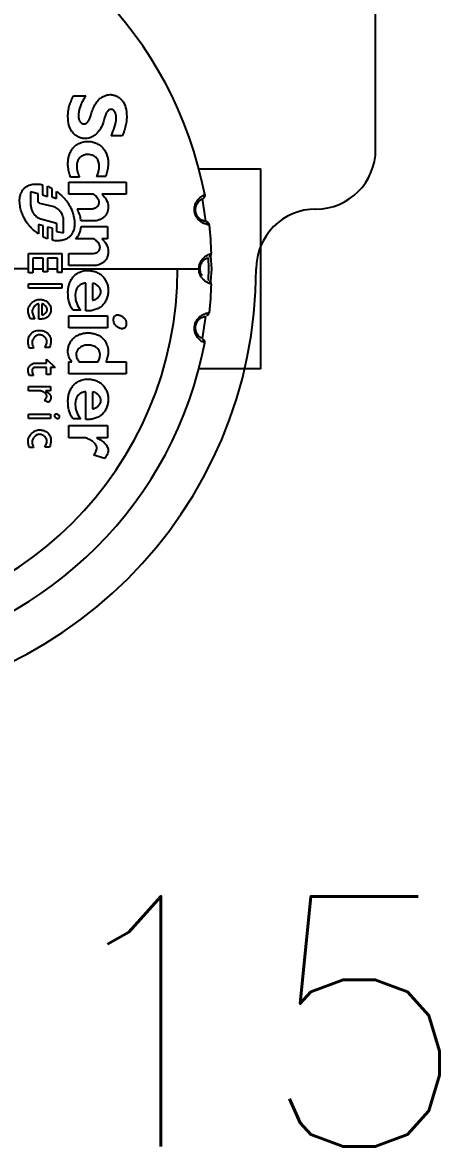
# Model space of a CAD drawing. Header units: inches. Extents: x 0 to 99.3, y 0 to 66.2.
# Drawn here: x 55.008 to 55.842, y 35.769 to 38.017 of the extents above; entities that cross this region are included whole.
import ezdxf
from ezdxf.enums import TextEntityAlignment as Align

# ---------------------------------------------------------------- set-up
doc = ezdxf.new("R2010")
doc.units = ezdxf.units.IN
doc.header["$LTSCALE"] = 0.5
doc.header["$MEASUREMENT"] = 0
for name, color, linetype in [('PNPG', 72, 'Continuous'), ('PSYMS', 7, 'Continuous'), ('PTAG', 150, 'Continuous')]:
    doc.layers.add(name, color=color, linetype=linetype)
doc.styles.add('WD', font='romans.shx')

# ---------------------------------------------------------------- blocks, each defined once
blk = doc.blocks.new('_NPXXD3_RING_NAMETAG')
at = {"layer": 'PNPG'}
blk.add_line((1.1051, -0.6349), (1.1051, 0.8896), dxfattribs=at)
for centre, radius, start, end in [((0.9857, -0.6349), 0.1195, 270, 0), ((0.9857, -0.8739), 0.1195, 90, 180), ((-0.0099, -0.8739), 0.8761, 180, 0)]:
    blk.add_arc(centre, radius, start, end, dxfattribs=at)
blk = doc.blocks.new('9001KR16H13')
at = {"color": 7, "linetype": 'Continuous', "lineweight": 25}
for p, q in [((0.5108, 0.346), (0.5356, 0.346)), ((0.6084, 0.2656), (0.5861, 0.2656)), ((0.5226, 0.1836), (0.505, 0.1836)), ((0.5753, 0.1848), (0.5571, 0.1848)), ((0.7616, 0.2), (0.8858, 0.2)), ((0.8858, -0.2), (0.8858, 0.2)), ((0.449, 0.1682), (0.449, 0.1481)), ((0.4586, 0.1448), (0.4586, 0.1653)), ((0.4676, 0.1609), (0.4676, 0.1437)), ((0.5014, 0.1735), (0.6159, 0.1735)), ((0.5014, 0.1491), (0.5014, 0.1735)), ((0.6159, 0.1735), (0.6159, 0.1491)), ((0.425, 0.1541), (0.425, 0.1311)), ((0.4401, 0.1501), (0.425, 0.1541)), ((0.4401, 0.1354), (0.4401, 0.1501)), ((0.449, 0.1481), (0.4586, 0.1448)), ((0.4676, 0.1437), (0.4772, 0.1403)), ((0.4772, 0.1403), (0.4772, 0.1547)), ((0.5506, 0.1491), (0.5014, 0.1491)), ((0.6159, 0.1491), (0.5673, 0.1491)), ((0.7704, 0.1468), (0.7733, 0.1483)), ((0.4694, 0.1246), (0.4436, 0.1308)), ((0.5181, 0.1202), (0.5454, 0.1202)), ((0.4457, 0.1), (0.4752, 0.0922)), ((0.4912, 0.0717), (0.4912, 0.0953)), ((0.5506, 0.0958), (0.5259, 0.0958)), ((0.7799, 0.0901), (0.7781, 0.0939)), ((0.4406, 0.0886), (0.4406, 0.0701)), ((0.4502, 0.0858), (0.4406, 0.0886)), ((0.4502, 0.0641), (0.4502, 0.0858)), ((0.4592, 0.0836), (0.4592, 0.0599)), ((0.4688, 0.081), (0.4592, 0.0836)), ((0.4688, 0.057), (0.4688, 0.081)), ((0.4772, 0.089), (0.4772, 0.0747)), ((0.4772, 0.0747), (0.4912, 0.0717)), ((0.5261, 0.0843), (0.5789, 0.0843)), ((0.5789, 0.0843), (0.5789, 0.0599)), ((0.781, 0.088), (0.7799, 0.0882)), ((0.5512, 0.0599), (0.515, 0.0599)), ((0.5789, 0.0599), (0.5677, 0.0599)), ((0.4209, -0.008), (0.4209, 0.0307)), ((0.4209, 0.0307), (0.4877, 0.0307)), ((0.4877, 0.0307), (0.4877, -0.0071)), ((0.5014, 0.0307), (0.5486, 0.0307)), ((0.5014, 0.0064), (0.5014, 0.0307)), ((0.7835, 0.0239), (0.7844, 0.0279)), ((0.7853, 0.0301), (0.7868, 0.0306)), ((0.4209, 0), (-0.3855, 0)), ((0.4296, 0.0212), (0.4296, -0.008)), ((0.4503, 0.0212), (0.4296, 0.0212)), ((0.4296, 0), (0.4503, 0)), ((0.4503, -0.0061), (0.4503, 0.0212)), ((0.459, 0.0212), (0.459, -0.0061)), ((0.4791, 0.0212), (0.459, 0.0212)), ((0.459, 0), (0.4791, 0)), ((0.4791, -0.0071), (0.4791, 0.0212)), ((0.4877, 0), (0.7617, 0)), ((0.5506, 0.0064), (0.5014, 0.0064)), ((0.7812, 0), (0.7809, 0.0224)), ((0.7809, -0.0225), (0.7812, 0)), ((0.4296, -0.008), (0.4209, -0.008)), ((0.459, -0.0061), (0.4503, -0.0061)), ((0.4877, -0.0071), (0.4791, -0.0071)), ((0.7811, -0.0228), (0.7799, -0.0224)), ((0.4209, -0.0303), (0.4877, -0.0303)), ((0.4209, -0.039), (0.4209, -0.0303)), ((0.4877, -0.039), (0.4209, -0.039)), ((0.4877, -0.0303), (0.4877, -0.039)), ((0.5358, -0.0843), (0.5358, -0.0286)), ((0.5487, -0.0291), (0.5487, -0.0628)), ((0.7844, -0.0279), (0.7835, -0.0239)), ((0.7853, -0.0301), (0.7842, -0.0298)), ((0.4416, -0.1008), (0.4416, -0.0699)), ((0.4474, -0.0701), (0.4474, -0.0922)), ((0.5252, -0.0829), (0.5101, -0.0829)), ((0.781, -0.088), (0.7825, -0.0877)), ((0.4337, -0.1001), (0.4252, -0.1001)), ((0.5012, -0.0937), (0.5789, -0.0937)), ((0.5012, -0.1181), (0.5012, -0.0937)), ((0.5789, -0.0937), (0.5789, -0.1181)), ((0.7781, -0.0939), (0.7798, -0.0901)), ((0.5789, -0.1181), (0.5012, -0.1181)), ((0.7719, -0.1476), (0.7709, -0.1471)), ((0.7715, -0.1452), (0.771, -0.1411)), ((0.4312, -0.1585), (0.4226, -0.1585)), ((0.4627, -0.1575), (0.4534, -0.1575)), ((0.4339, -0.1884), (0.4571, -0.1884)), ((0.4571, -0.1971), (0.4345, -0.1971)), ((0.4571, -0.1808), (0.474, -0.1971)), ((0.4571, -0.1884), (0.4571, -0.1808)), ((0.4571, -0.211), (0.4571, -0.1971)), ((0.4649, -0.1971), (0.4649, -0.211)), ((0.474, -0.1971), (0.4649, -0.1971)), ((0.5012, -0.1859), (0.5075, -0.1859)), ((0.5012, -0.2103), (0.5012, -0.1859)), ((0.5224, -0.1859), (0.5595, -0.1859)), ((0.5754, -0.1859), (0.6159, -0.1859)), ((0.6159, -0.1859), (0.6159, -0.2103)), ((0.8858, -0.2), (0.7616, -0.2)), ((0.4311, -0.2132), (0.423, -0.2132)), ((0.4649, -0.211), (0.4571, -0.211)), ((0.6159, -0.2103), (0.5012, -0.2103)), ((0.4209, -0.2355), (0.4649, -0.2355)), ((0.4209, -0.2442), (0.4209, -0.2355)), ((0.4439, -0.2442), (0.4209, -0.2442)), ((0.4649, -0.2442), (0.4547, -0.2442)), ((0.4649, -0.2355), (0.4649, -0.2442)), ((0.5358, -0.3016), (0.5358, -0.2458)), ((0.5487, -0.2463), (0.5487, -0.2801)), ((0.4607, -0.2676), (0.453, -0.263)), ((0.4209, -0.2906), (0.4649, -0.2906)), ((0.4209, -0.2993), (0.4209, -0.2906)), ((0.4649, -0.2906), (0.4649, -0.2993)), ((0.4649, -0.2993), (0.4209, -0.2993)), ((0.5013, -0.3136), (0.5789, -0.3136)), ((0.5013, -0.338), (0.5013, -0.3136)), ((0.5252, -0.3002), (0.5101, -0.3002)), ((0.5789, -0.3136), (0.5789, -0.338)), ((0.4312, -0.3575), (0.4226, -0.3575)), ((0.4627, -0.3565), (0.4534, -0.3565)), ((0.5348, -0.338), (0.5013, -0.338)), ((0.5789, -0.338), (0.5566, -0.338)), ((0.5733, -0.3793), (0.5517, -0.3726))]:
    blk.add_line(p, q, dxfattribs=at)
at = {"color": 7, "linetype": 'Continuous', "lineweight": 25, "flags": 128}
for points in [[(0.7754, 0.0958), (0.7743, 0.1041), (0.7686, 0.1403)], [(0.7875, 0), (0.7857, 0.0256), (0.7856, 0.026)], [(0.7854, -0.0271), (0.7857, -0.0256), (0.7875, 0)], [(0.7688, -0.1391), (0.7743, -0.1041), (0.7755, -0.095)]]:
    blk.add_lwpolyline(points, dxfattribs=at)
at = {"color": 7, "linetype": 'Continuous', "lineweight": 25}
for radius, start, end in [(0.7874, 10.8573, 79.1427), (0.7874, 2.2304, 6.3966), (0.7189, 180, 0), (0.7874, 353.6034, 357.7696), (0.7874, 280.8573, 349.1427)]:
    blk.add_arc((0, 0), radius, start, end, dxfattribs=at)
for points, knots in [([(0.4997, 0.3045), (0.4998, 0.3065), (0.4998, 0.3101), (0.5004, 0.3174), (0.5022, 0.3259), (0.506, 0.3361), (0.5091, 0.3425), (0.5108, 0.346)], [0, 0, 0, 0, 0.13313, 0.250552, 0.500481, 0.729801, 1, 1, 1, 1]), ([(0.5356, 0.346), (0.5336, 0.3431), (0.5307, 0.3386), (0.5274, 0.3324), (0.5249, 0.3269), (0.5227, 0.3206), (0.5211, 0.3136), (0.5209, 0.309), (0.5208, 0.3067)], [0, 0, 0, 0, 0.24995, 0.377446, 0.49907, 0.677027, 0.843047, 1, 1, 1, 1]), ([(0.5314, 0.2898), (0.5321, 0.2898), (0.5335, 0.2899), (0.5355, 0.2905), (0.5373, 0.2916), (0.539, 0.2931), (0.5406, 0.2951), (0.5421, 0.2978), (0.5435, 0.301), (0.5449, 0.3049), (0.5468, 0.3109), (0.5495, 0.3199), (0.5542, 0.3293), (0.5601, 0.337), (0.5658, 0.3421), (0.5718, 0.3457), (0.578, 0.348), (0.5823, 0.3482), (0.5844, 0.3484)], [0, 0, 0, 0, 0.02495, 0.049189, 0.07375, 0.099633, 0.127691, 0.1645, 0.208442, 0.249616, 0.307863, 0.427876, 0.577194, 0.676084, 0.768924, 0.849074, 0.925004, 1, 1, 1, 1]), ([(0.5844, 0.3484), (0.5855, 0.3483), (0.5876, 0.3482), (0.5908, 0.3476), (0.594, 0.3466), (0.5984, 0.3448), (0.6035, 0.3415), (0.6106, 0.3345), (0.6165, 0.3218), (0.6171, 0.3107), (0.6174, 0.3045)], [0, 0, 0, 0, 0.0533534, 0.1073695, 0.1627979, 0.2203331, 0.3404237, 0.4586127, 0.7007536, 1, 1, 1, 1]), ([(0.5869, 0.319), (0.5862, 0.3189), (0.5848, 0.3189), (0.5828, 0.3182), (0.581, 0.3171), (0.5794, 0.3156), (0.5778, 0.3136), (0.5763, 0.3109), (0.575, 0.3076), (0.5737, 0.3037), (0.5719, 0.2977), (0.5692, 0.2887), (0.5645, 0.2792), (0.5586, 0.2715), (0.5528, 0.2664), (0.5469, 0.2629), (0.5408, 0.2608), (0.5366, 0.2605), (0.5346, 0.2604)], [0, 0, 0, 0, 0.025144, 0.049533, 0.074236, 0.100282, 0.128556, 0.165634, 0.209947, 0.251334, 0.310219, 0.430703, 0.580589, 0.680375, 0.774044, 0.852243, 0.926522, 1, 1, 1, 1]), ([(0.5963, 0.302), (0.5963, 0.3042), (0.5962, 0.3083), (0.5944, 0.313), (0.5924, 0.3159), (0.5908, 0.3176), (0.5889, 0.3188), (0.5876, 0.3189), (0.5869, 0.319)], [0, 0, 0, 0, 0.307841, 0.57519, 0.696584, 0.80412, 0.905279, 1, 1, 1, 1]), ([(0.5346, 0.2604), (0.5337, 0.2604), (0.532, 0.2605), (0.5294, 0.2608), (0.5264, 0.2615), (0.523, 0.2626), (0.5182, 0.2648), (0.5127, 0.2685), (0.5058, 0.276), (0.5005, 0.2884), (0.5, 0.2988), (0.4997, 0.3045)], [0, 0, 0, 0, 0.0415734, 0.083813, 0.1270312, 0.1898333, 0.25327, 0.3811222, 0.5044969, 0.7291275, 1, 1, 1, 1]), ([(0.5208, 0.3067), (0.5208, 0.3056), (0.5208, 0.3034), (0.5213, 0.2993), (0.5229, 0.2957), (0.5252, 0.2928), (0.527, 0.2912), (0.5291, 0.29), (0.5306, 0.2898), (0.5314, 0.2898)], [0, 0, 0, 0, 0.1567975, 0.3006504, 0.5612179, 0.6806016, 0.7918776, 0.8996023, 1, 1, 1, 1]), ([(0.5861, 0.2656), (0.5886, 0.2714), (0.5911, 0.2771), (0.5949, 0.2892), (0.5963, 0.2955), (0.5963, 0.302)], [0, 0, 0, 0, 0.5, 0.5, 1, 1, 1, 1]), ([(0.6174, 0.3045), (0.6173, 0.3028), (0.6172, 0.2992), (0.6167, 0.2939), (0.6158, 0.2884), (0.6145, 0.2828), (0.6128, 0.2772), (0.6108, 0.2714), (0.6092, 0.2676), (0.6084, 0.2656)], [0, 0, 0, 0, 0.129724, 0.262938, 0.400224, 0.542114, 0.68909, 0.841588, 1, 1, 1, 1]), ([(0.4998, 0.2098), (0.4998, 0.2113), (0.4999, 0.2142), (0.5003, 0.2184), (0.501, 0.2226), (0.5024, 0.2281), (0.505, 0.2347), (0.5096, 0.2418), (0.5158, 0.2475), (0.5225, 0.2511), (0.5287, 0.2533), (0.5342, 0.2545), (0.538, 0.2547), (0.5398, 0.2548)], [0, 0, 0, 0, 0.063727, 0.125931, 0.186927, 0.247049, 0.376501, 0.497241, 0.619545, 0.748498, 0.833691, 0.917028, 1, 1, 1, 1]), ([(0.5398, 0.2548), (0.5412, 0.2547), (0.5439, 0.2546), (0.548, 0.254), (0.552, 0.2529), (0.5573, 0.2509), (0.5635, 0.2476), (0.5697, 0.242), (0.5746, 0.2352), (0.5779, 0.2274), (0.5799, 0.2192), (0.5802, 0.2137), (0.5803, 0.2108)], [0, 0, 0, 0, 0.06245, 0.12485, 0.187855, 0.252096, 0.380088, 0.502885, 0.623835, 0.752082, 0.874742, 1, 1, 1, 1]), ([(0.54, 0.2287), (0.539, 0.2287), (0.537, 0.2286), (0.534, 0.228), (0.5305, 0.227), (0.5268, 0.2253), (0.5233, 0.2224), (0.5205, 0.2188), (0.5186, 0.2146), (0.5174, 0.2101), (0.5172, 0.207), (0.5172, 0.2055)], [0, 0, 0, 0, 0.084085, 0.167649, 0.251814, 0.38043, 0.501868, 0.623207, 0.751332, 0.875226, 1, 1, 1, 1]), ([(0.5624, 0.2046), (0.5624, 0.2057), (0.5623, 0.2077), (0.5618, 0.2107), (0.5606, 0.2156), (0.5581, 0.2207), (0.5536, 0.2247), (0.5495, 0.2269), (0.5449, 0.2284), (0.5416, 0.2286), (0.54, 0.2287)], [0, 0, 0, 0, 0.083622, 0.165104, 0.245305, 0.487648, 0.606574, 0.732811, 0.866337, 1, 1, 1, 1]), ([(0.505, 0.1836), (0.5043, 0.1855), (0.5031, 0.1891), (0.5016, 0.1946), (0.5006, 0.1998), (0.4999, 0.2049), (0.4998, 0.2082), (0.4998, 0.2098)], [0, 0, 0, 0, 0.221352, 0.431086, 0.630071, 0.819317, 1, 1, 1, 1]), ([(0.5172, 0.2055), (0.5172, 0.2016), (0.5179, 0.1979), (0.52, 0.1906), (0.5212, 0.1871), (0.5226, 0.1836)], [0, 0, 0, 0, 0.5, 0.5, 1, 1, 1, 1]), ([(0.5571, 0.1848), (0.5577, 0.1859), (0.5588, 0.188), (0.5601, 0.1914), (0.5613, 0.1954), (0.5622, 0.1998), (0.5623, 0.203), (0.5624, 0.2046)], [0, 0, 0, 0, 0.178656, 0.354516, 0.528672, 0.769456, 1, 1, 1, 1]), ([(0.5803, 0.2108), (0.5803, 0.2092), (0.5802, 0.2057), (0.5795, 0.2006), (0.5785, 0.1953), (0.5771, 0.19), (0.5759, 0.1865), (0.5753, 0.1848)], [0, 0, 0, 0, 0.189396, 0.3830043, 0.5819589, 0.7873063, 1, 1, 1, 1]), ([(0.4265, 0.082), (0.4252, 0.0835), (0.4225, 0.0864), (0.4189, 0.0909), (0.415, 0.0962), (0.4111, 0.1029), (0.4072, 0.1121), (0.4041, 0.1228), (0.4029, 0.1332), (0.4033, 0.1419), (0.4047, 0.1482), (0.4067, 0.1533), (0.409, 0.1574), (0.4111, 0.1597), (0.4121, 0.1608)], [0, 0, 0, 0, 0.069859, 0.135518, 0.19722, 0.297395, 0.399169, 0.540617, 0.674368, 0.758504, 0.83746, 0.893694, 0.947402, 1, 1, 1, 1]), ([(0.4121, 0.1608), (0.4127, 0.1613), (0.4138, 0.1624), (0.4158, 0.1639), (0.4179, 0.1652), (0.4209, 0.1666), (0.4248, 0.168), (0.4311, 0.1694), (0.4377, 0.1697), (0.4442, 0.1692), (0.4474, 0.1685), (0.449, 0.1682)], [0, 0, 0, 0, 0.060579, 0.122454, 0.186172, 0.252233, 0.373668, 0.502242, 0.748547, 0.875517, 1, 1, 1, 1]), ([(0.4436, 0.1308), (0.4429, 0.1312), (0.4418, 0.1321), (0.4404, 0.1336), (0.4402, 0.1348), (0.4401, 0.1354)], [0, 0, 0, 0, 0.411765, 0.733149, 1, 1, 1, 1]), ([(0.4897, 0.1439), (0.4911, 0.1424), (0.4938, 0.1395), (0.4974, 0.135), (0.5013, 0.1296), (0.5052, 0.1228), (0.5091, 0.1136), (0.5121, 0.1029), (0.5132, 0.0924), (0.5127, 0.0837), (0.5114, 0.0775), (0.5093, 0.0724), (0.507, 0.0682), (0.5049, 0.0659), (0.5039, 0.0648)], [0, 0, 0, 0, 0.070132, 0.135998, 0.197842, 0.298493, 0.400782, 0.541665, 0.675, 0.75871, 0.8373, 0.893551, 0.947317, 1, 1, 1, 1]), ([(0.5624, 0.1328), (0.5624, 0.1335), (0.5623, 0.1348), (0.5618, 0.1367), (0.561, 0.1386), (0.5598, 0.1406), (0.5583, 0.1425), (0.5566, 0.1444), (0.5541, 0.1467), (0.552, 0.1482), (0.5506, 0.1491)], [0, 0, 0, 0, 0.090791, 0.184771, 0.284432, 0.391877, 0.508783, 0.628496, 0.754534, 1, 1, 1, 1]), ([(0.5673, 0.1491), (0.571, 0.1461), (0.5741, 0.1423), (0.5788, 0.1339), (0.5803, 0.1291), (0.5803, 0.1242)], [0, 0, 0, 0, 0.5, 0.5, 1, 1, 1, 1]), ([(0.7741, 0.0949), (0.774, 0.0949), (0.7735, 0.095), (0.7704, 0.0957), (0.7657, 0.0981), (0.7622, 0.1008), (0.7595, 0.104), (0.7575, 0.107), (0.756, 0.1106), (0.755, 0.1146), (0.7548, 0.1187), (0.7552, 0.1225), (0.7561, 0.126), (0.7578, 0.1298), (0.7604, 0.1335), (0.7641, 0.1372), (0.7671, 0.1388), (0.7676, 0.1391), (0.7677, 0.1391)], [0, 0, 0, 0, 0.004189, 0.172613, 0.259019, 0.334213, 0.373847, 0.410231, 0.447258, 0.482685, 0.518127, 0.555141, 0.591525, 0.631155, 0.70636, 0.792747, 0.961167, 1, 1, 1, 1]), ([(0.7733, 0.1483), (0.7736, 0.1466), (0.7734, 0.1448), (0.7718, 0.1416), (0.7704, 0.1404), (0.7688, 0.1397)], [0, 0, 0, 0, 0.5, 0.5, 1, 1, 1, 1]), ([(0.7721, 0.1431), (0.7724, 0.1439), (0.7731, 0.1456), (0.7728, 0.1474), (0.7727, 0.1483)], [0, 0, 0, 0, 0.514567, 1, 1, 1, 1]), ([(0.425, 0.1311), (0.425, 0.1299), (0.4251, 0.1274), (0.4256, 0.1238), (0.4264, 0.1204), (0.4276, 0.117), (0.4294, 0.1133), (0.4318, 0.1094), (0.435, 0.1058), (0.4384, 0.1029), (0.4419, 0.1009), (0.4444, 0.1003), (0.4457, 0.1)], [0, 0, 0, 0, 0.091765, 0.181302, 0.269491, 0.35725, 0.44551, 0.574444, 0.696933, 0.804865, 0.904539, 1, 1, 1, 1]), ([(0.4912, 0.0953), (0.4911, 0.0964), (0.4911, 0.0986), (0.4906, 0.1018), (0.4893, 0.1071), (0.4865, 0.1125), (0.4823, 0.1175), (0.4785, 0.1208), (0.4742, 0.1234), (0.471, 0.1242), (0.4694, 0.1246)], [0, 0, 0, 0, 0.085119, 0.166994, 0.246474, 0.492643, 0.618636, 0.74136, 0.874767, 1, 1, 1, 1]), ([(0.5259, 0.0958), (0.5256, 0.0974), (0.5252, 0.1007), (0.524, 0.1056), (0.5224, 0.1105), (0.5205, 0.1154), (0.5189, 0.1186), (0.5181, 0.1202)], [0, 0, 0, 0, 0.190851, 0.385211, 0.584183, 0.788798, 1, 1, 1, 1]), ([(0.5454, 0.1202), (0.5471, 0.1202), (0.5497, 0.1202), (0.553, 0.1211), (0.5555, 0.1222), (0.5579, 0.1239), (0.5599, 0.1261), (0.5613, 0.1283), (0.5623, 0.1306), (0.5624, 0.1321), (0.5624, 0.1328)], [0, 0, 0, 0, 0.21555, 0.328564, 0.440231, 0.571924, 0.700626, 0.80927, 0.907423, 1, 1, 1, 1]), ([(0.5803, 0.1242), (0.5803, 0.1233), (0.5802, 0.1213), (0.5798, 0.1184), (0.5792, 0.1155), (0.5779, 0.1118), (0.5758, 0.1074), (0.572, 0.1031), (0.5673, 0.0998), (0.562, 0.0975), (0.5564, 0.0961), (0.5525, 0.0959), (0.5506, 0.0958)], [0, 0, 0, 0, 0.063319, 0.125771, 0.187898, 0.250255, 0.377624, 0.499558, 0.619594, 0.748283, 0.8737, 1, 1, 1, 1]), ([(0.4752, 0.0922), (0.4754, 0.092), (0.476, 0.0917), (0.4766, 0.0909), (0.4771, 0.09), (0.4772, 0.0893), (0.4772, 0.089)], [0, 0, 0, 0, 0.238316, 0.482071, 0.754403, 1, 1, 1, 1]), ([(0.7825, 0.0877), (0.7823, 0.0893), (0.7816, 0.0911), (0.779, 0.0937), (0.7772, 0.0945), (0.7756, 0.0947)], [0, 0, 0, 0, 0.5, 0.5, 1, 1, 1, 1]), ([(0.782, 0.0876), (0.7818, 0.0885), (0.7815, 0.0902), (0.7804, 0.0916), (0.7798, 0.0924)], [0, 0, 0, 0, 0.485592, 1, 1, 1, 1]), ([(0.515, 0.0599), (0.5186, 0.0628), (0.5211, 0.0668), (0.5246, 0.0753), (0.5256, 0.0797), (0.5261, 0.0843)], [0, 0, 0, 0, 0.5, 0.5, 1, 1, 1, 1]), ([(0.5039, 0.0648), (0.5031, 0.0641), (0.5016, 0.0627), (0.499, 0.061), (0.4958, 0.0593), (0.4919, 0.0578), (0.4859, 0.0563), (0.4796, 0.0558), (0.4734, 0.0562), (0.4703, 0.0567), (0.4688, 0.057)], [0, 0, 0, 0, 0.080876, 0.164391, 0.251667, 0.37326, 0.501445, 0.74894, 0.875673, 1, 1, 1, 1]), ([(0.564, 0.0429), (0.564, 0.0436), (0.5639, 0.045), (0.5634, 0.047), (0.5625, 0.049), (0.5612, 0.0511), (0.5596, 0.0531), (0.5578, 0.055), (0.555, 0.0574), (0.5527, 0.0589), (0.5512, 0.0599)], [0, 0, 0, 0, 0.0904316, 0.1840159, 0.2833791, 0.3907239, 0.507803, 0.6275201, 0.7540597, 1, 1, 1, 1]), ([(0.5677, 0.0599), (0.5714, 0.0567), (0.5744, 0.0529), (0.5789, 0.0443), (0.5803, 0.0395), (0.5803, 0.0346)], [0, 0, 0, 0, 0.5, 0.5, 1, 1, 1, 1]), ([(0.5486, 0.0307), (0.5501, 0.0307), (0.5525, 0.0308), (0.5556, 0.0316), (0.5579, 0.0327), (0.56, 0.0344), (0.5621, 0.0367), (0.5637, 0.0396), (0.5639, 0.0418), (0.564, 0.0429)], [0, 0, 0, 0, 0.214169, 0.326405, 0.436701, 0.567374, 0.697702, 0.856933, 1, 1, 1, 1]), ([(0.5803, 0.0346), (0.5803, 0.0336), (0.5802, 0.0315), (0.5798, 0.0284), (0.579, 0.0254), (0.5777, 0.0216), (0.5754, 0.0174), (0.5716, 0.0132), (0.5669, 0.0101), (0.5617, 0.008), (0.5561, 0.0066), (0.5524, 0.0064), (0.5506, 0.0064)], [0, 0, 0, 0, 0.068081, 0.13457, 0.200131, 0.265452, 0.389068, 0.509115, 0.627838, 0.754879, 0.877366, 1, 1, 1, 1]), ([(0.7848, 0.0256), (0.7853, 0.0265), (0.7862, 0.028), (0.7862, 0.0298), (0.7862, 0.0307)], [0, 0, 0, 0, 0.514528, 1, 1, 1, 1]), ([(0.7638, 0), (0.7638, 0.0013), (0.764, 0.0039), (0.765, 0.0076), (0.7664, 0.011), (0.7681, 0.0137), (0.7699, 0.0159), (0.7722, 0.0182), (0.7761, 0.021), (0.7792, 0.0222), (0.7798, 0.0223), (0.7799, 0.0224)], [0, 0, 0, 0, 0.0658493, 0.1333241, 0.2059672, 0.2866432, 0.3569629, 0.4319777, 0.5985974, 0.9234284, 1, 1, 1, 1]), ([(0.7682, -0.0137), (0.767, -0.0121), (0.7659, -0.0101), (0.7643, -0.0054), (0.7638, -0.0027), (0.7638, 0)], [0, 0, 0, 0, 0.5, 0.5, 1, 1, 1, 1]), ([(0.4998, -0.0483), (0.4998, -0.0469), (0.4999, -0.044), (0.5003, -0.0397), (0.501, -0.0356), (0.5024, -0.0301), (0.5049, -0.0234), (0.5096, -0.0163), (0.5158, -0.0106), (0.5224, -0.0069), (0.5286, -0.0047), (0.5341, -0.0035), (0.5378, -0.0034), (0.5396, -0.0033)], [0, 0, 0, 0, 0.064102, 0.126532, 0.187607, 0.247664, 0.377587, 0.498473, 0.62047, 0.749225, 0.834047, 0.917134, 1, 1, 1, 1]), ([(0.5396, -0.0033), (0.5409, -0.0033), (0.5436, -0.0034), (0.5476, -0.004), (0.5515, -0.0049), (0.5567, -0.0066), (0.5627, -0.0095), (0.569, -0.0145), (0.574, -0.0208), (0.5776, -0.0282), (0.5799, -0.0361), (0.5802, -0.0415), (0.5803, -0.0443)], [0, 0, 0, 0, 0.0629806, 0.1256026, 0.1883671, 0.2517719, 0.3802169, 0.5020757, 0.6240969, 0.7515332, 0.8760224, 1, 1, 1, 1]), ([(0.5358, -0.0286), (0.5348, -0.0287), (0.5327, -0.0289), (0.5296, -0.0297), (0.5261, -0.0311), (0.5225, -0.0333), (0.5181, -0.0376), (0.5156, -0.0434), (0.5145, -0.0495), (0.5144, -0.0526), (0.5143, -0.0542)], [0, 0, 0, 0, 0.0869737, 0.173421, 0.2607589, 0.3880935, 0.5082635, 0.753807, 0.873292, 1, 1, 1, 1]), ([(0.5803, -0.0443), (0.5803, -0.0457), (0.5802, -0.0485), (0.5795, -0.0527), (0.5785, -0.0568), (0.5765, -0.0622), (0.5731, -0.0685), (0.5675, -0.0748), (0.5604, -0.0795), (0.5526, -0.0825), (0.5442, -0.0843), (0.5387, -0.0843), (0.5358, -0.0843)], [0, 0, 0, 0, 0.0620565, 0.1236944, 0.1855628, 0.2483036, 0.376056, 0.4981598, 0.6191858, 0.7490664, 0.8736682, 1, 1, 1, 1]), ([(0.5657, -0.0459), (0.5657, -0.0453), (0.5656, -0.044), (0.5651, -0.0421), (0.5642, -0.0398), (0.5626, -0.0373), (0.5603, -0.0348), (0.5577, -0.0326), (0.5548, -0.0308), (0.5518, -0.0296), (0.5497, -0.0292), (0.5487, -0.0291)], [0, 0, 0, 0, 0.071827, 0.147356, 0.228505, 0.354464, 0.487473, 0.621316, 0.754161, 0.881972, 1, 1, 1, 1]), ([(0.7862, -0.0307), (0.7862, -0.0298), (0.7862, -0.028), (0.7853, -0.0265), (0.7848, -0.0256)], [0, 0, 0, 0, 0.485472, 1, 1, 1, 1]), ([(0.4201, -0.0825), (0.4201, -0.0818), (0.4201, -0.0805), (0.4206, -0.0785), (0.4213, -0.0765), (0.4226, -0.0739), (0.4248, -0.0708), (0.428, -0.0676), (0.4317, -0.0648), (0.4357, -0.0628), (0.4396, -0.0615), (0.4422, -0.0613), (0.4435, -0.0612)], [0, 0, 0, 0, 0.0562658, 0.1142032, 0.174904, 0.2393196, 0.3674856, 0.5034056, 0.6367386, 0.7675664, 0.8888158, 1, 1, 1, 1]), ([(0.4435, -0.0612), (0.4444, -0.0613), (0.4463, -0.0613), (0.449, -0.0617), (0.4522, -0.0625), (0.4556, -0.0639), (0.4591, -0.0662), (0.462, -0.0693), (0.4641, -0.0731), (0.4655, -0.0773), (0.4657, -0.0802), (0.4658, -0.0817)], [0, 0, 0, 0, 0.0836144, 0.1655975, 0.2467525, 0.3738255, 0.4929949, 0.6146703, 0.7410888, 0.8718256, 1, 1, 1, 1]), ([(0.5101, -0.0829), (0.5092, -0.0817), (0.5074, -0.0792), (0.5053, -0.0751), (0.5034, -0.0709), (0.5016, -0.0652), (0.5001, -0.0576), (0.4999, -0.0515), (0.4998, -0.0483)], [0, 0, 0, 0, 0.1267861, 0.2519674, 0.3766273, 0.501863, 0.7417347, 1, 1, 1, 1]), ([(0.5143, -0.0542), (0.5143, -0.0595), (0.5156, -0.0647), (0.5195, -0.0744), (0.5222, -0.0787), (0.5252, -0.0829)], [0, 0, 0, 0, 0.5, 0.5, 1, 1, 1, 1]), ([(0.5487, -0.0628), (0.5495, -0.0626), (0.5511, -0.0624), (0.5534, -0.0616), (0.5559, -0.0604), (0.5584, -0.0587), (0.5608, -0.0566), (0.5628, -0.0542), (0.5644, -0.0516), (0.5655, -0.0488), (0.5657, -0.0469), (0.5657, -0.0459)], [0, 0, 0, 0, 0.091451, 0.187511, 0.290022, 0.41619, 0.542755, 0.662022, 0.774523, 0.891604, 1, 1, 1, 1]), ([(0.4416, -0.0699), (0.4411, -0.07), (0.44, -0.0702), (0.4384, -0.0708), (0.4366, -0.0718), (0.4345, -0.0732), (0.4325, -0.0751), (0.4308, -0.0773), (0.4295, -0.0797), (0.4285, -0.0822), (0.4284, -0.0839), (0.4284, -0.0847)], [0, 0, 0, 0, 0.077248, 0.157541, 0.242128, 0.37245, 0.50375, 0.636461, 0.763869, 0.886544, 1, 1, 1, 1]), ([(0.4284, -0.0847), (0.4284, -0.0875), (0.429, -0.0902), (0.4309, -0.0954), (0.4322, -0.0978), (0.4337, -0.1001)], [0, 0, 0, 0, 0.5, 0.5, 1, 1, 1, 1]), ([(0.4658, -0.0817), (0.4658, -0.0826), (0.4657, -0.0845), (0.465, -0.0872), (0.4638, -0.0904), (0.4618, -0.0938), (0.4578, -0.0976), (0.4508, -0.1004), (0.4449, -0.1007), (0.4416, -0.1008)], [0, 0, 0, 0, 0.079026, 0.158457, 0.240026, 0.367876, 0.489705, 0.714022, 1, 1, 1, 1]), ([(0.4583, -0.0819), (0.4583, -0.0815), (0.4583, -0.0805), (0.4579, -0.0791), (0.4572, -0.0775), (0.4562, -0.0758), (0.4543, -0.0736), (0.4519, -0.0718), (0.4494, -0.0705), (0.4481, -0.0702), (0.4474, -0.0701)], [0, 0, 0, 0, 0.0790049, 0.1613804, 0.2491386, 0.3753496, 0.5069271, 0.7623708, 0.8856294, 1, 1, 1, 1]), ([(0.4474, -0.0922), (0.4478, -0.0921), (0.4487, -0.0921), (0.45, -0.0917), (0.4521, -0.0908), (0.4543, -0.0894), (0.4563, -0.0873), (0.4574, -0.0856), (0.4582, -0.0838), (0.4583, -0.0825), (0.4583, -0.0819)], [0, 0, 0, 0, 0.078377, 0.160747, 0.248496, 0.512251, 0.643689, 0.767326, 0.88845, 1, 1, 1, 1]), ([(0.7798, -0.0924), (0.7804, -0.0916), (0.7815, -0.0902), (0.7818, -0.0885), (0.782, -0.0876)], [0, 0, 0, 0, 0.514408, 1, 1, 1, 1]), ([(0.5928, -0.1101), (0.5925, -0.1097), (0.5921, -0.1089), (0.5916, -0.1075), (0.591, -0.1049), (0.5908, -0.1019), (0.5913, -0.0986), (0.5922, -0.0961), (0.5935, -0.094), (0.5949, -0.0931), (0.5956, -0.0927)], [0, 0, 0, 0, 0.07076, 0.146004, 0.226727, 0.478289, 0.615794, 0.741858, 0.87752, 1, 1, 1, 1]), ([(0.6115, -0.1193), (0.611, -0.1194), (0.6099, -0.1197), (0.6083, -0.1199), (0.6062, -0.1197), (0.6038, -0.1191), (0.6012, -0.118), (0.5987, -0.1164), (0.5964, -0.1145), (0.5943, -0.1124), (0.5933, -0.1109), (0.5928, -0.1101)], [0, 0, 0, 0, 0.070795, 0.145066, 0.224759, 0.347379, 0.47804, 0.610938, 0.746328, 0.877521, 1, 1, 1, 1]), ([(0.5956, -0.0927), (0.5961, -0.0925), (0.5972, -0.0922), (0.5989, -0.092), (0.601, -0.0921), (0.6034, -0.0927), (0.607, -0.0942), (0.6103, -0.0966), (0.613, -0.0994), (0.6141, -0.101), (0.6146, -0.1018)], [0, 0, 0, 0, 0.073426, 0.149443, 0.230282, 0.349883, 0.479539, 0.746078, 0.877827, 1, 1, 1, 1]), ([(0.6146, -0.1018), (0.6148, -0.1022), (0.6153, -0.103), (0.6158, -0.1044), (0.6162, -0.1062), (0.6164, -0.1084), (0.6164, -0.111), (0.616, -0.1135), (0.6151, -0.1159), (0.6137, -0.1181), (0.6122, -0.1189), (0.6115, -0.1193)], [0, 0, 0, 0, 0.070852, 0.146221, 0.227147, 0.352501, 0.479219, 0.617067, 0.743185, 0.877657, 1, 1, 1, 1]), ([(0.7674, -0.1389), (0.7674, -0.1389), (0.7669, -0.1387), (0.7641, -0.1371), (0.7604, -0.1335), (0.7578, -0.1298), (0.7561, -0.126), (0.7552, -0.1225), (0.7548, -0.1187), (0.755, -0.1145), (0.756, -0.1105), (0.7575, -0.107), (0.7595, -0.104), (0.7622, -0.1008), (0.7657, -0.0981), (0.7704, -0.0957), (0.7738, -0.0949), (0.7743, -0.0949), (0.7744, -0.0949)], [0, 0, 0, 0, 0.0031325, 0.1713293, 0.2576197, 0.3327126, 0.3722934, 0.4086288, 0.4456055, 0.480985, 0.5163793, 0.5533436, 0.5896794, 0.6292557, 0.7043597, 0.790631, 0.9588245, 1, 1, 1, 1]), ([(0.4201, -0.1454), (0.4201, -0.1444), (0.4202, -0.1425), (0.4207, -0.1397), (0.4216, -0.1364), (0.4232, -0.1329), (0.4258, -0.1295), (0.429, -0.1268), (0.4329, -0.1248), (0.4373, -0.1234), (0.4404, -0.1232), (0.442, -0.1231)], [0, 0, 0, 0, 0.082072, 0.163486, 0.245379, 0.369448, 0.487698, 0.605735, 0.730062, 0.864793, 1, 1, 1, 1]), ([(0.4428, -0.1319), (0.4422, -0.132), (0.4411, -0.132), (0.4394, -0.1325), (0.4373, -0.1334), (0.4351, -0.1347), (0.4328, -0.1367), (0.4309, -0.1391), (0.4294, -0.1416), (0.4284, -0.1442), (0.4283, -0.146), (0.4282, -0.1468)], [0, 0, 0, 0, 0.0752611, 0.1541512, 0.238534, 0.368055, 0.5030273, 0.6370925, 0.7658888, 0.8880374, 1, 1, 1, 1]), ([(0.442, -0.1231), (0.443, -0.1232), (0.445, -0.1232), (0.4479, -0.1236), (0.4513, -0.1244), (0.455, -0.1258), (0.4588, -0.1282), (0.4618, -0.1314), (0.464, -0.1355), (0.4655, -0.14), (0.4657, -0.1432), (0.4658, -0.1448)], [0, 0, 0, 0, 0.084325, 0.166104, 0.246019, 0.373745, 0.491701, 0.612378, 0.739339, 0.870317, 1, 1, 1, 1]), ([(0.4578, -0.1454), (0.4578, -0.1448), (0.4577, -0.1436), (0.4571, -0.1418), (0.4561, -0.1399), (0.4546, -0.1377), (0.4525, -0.1358), (0.4501, -0.1341), (0.4477, -0.1329), (0.4452, -0.1321), (0.4436, -0.132), (0.4428, -0.1319)], [0, 0, 0, 0, 0.0785881, 0.1613717, 0.2511095, 0.3802761, 0.5170755, 0.6467724, 0.7733778, 0.8917116, 1, 1, 1, 1]), ([(0.4997, -0.1643), (0.4998, -0.1631), (0.4999, -0.1606), (0.5005, -0.1569), (0.5016, -0.1532), (0.5035, -0.1485), (0.5067, -0.1429), (0.5119, -0.1374), (0.5182, -0.1331), (0.5252, -0.1302), (0.5326, -0.1284), (0.5376, -0.1282), (0.5401, -0.1281)], [0, 0, 0, 0, 0.060616, 0.121575, 0.183674, 0.247665, 0.373571, 0.497212, 0.619516, 0.748914, 0.873183, 1, 1, 1, 1]), ([(0.5401, -0.1281), (0.5414, -0.1281), (0.544, -0.1282), (0.5478, -0.1286), (0.5516, -0.1294), (0.5566, -0.1308), (0.5624, -0.1333), (0.5687, -0.1377), (0.5737, -0.1435), (0.577, -0.1496), (0.579, -0.1554), (0.5801, -0.1605), (0.5802, -0.164), (0.5803, -0.1657)], [0, 0, 0, 0, 0.063871, 0.126885, 0.189419, 0.251859, 0.380448, 0.501551, 0.624003, 0.750899, 0.835402, 0.91793, 1, 1, 1, 1]), ([(0.4534, -0.1575), (0.4546, -0.1557), (0.4557, -0.1538), (0.4573, -0.1498), (0.4578, -0.1476), (0.4578, -0.1454)], [0, 0, 0, 0, 0.5, 0.5, 1, 1, 1, 1]), ([(0.5396, -0.1527), (0.5372, -0.1527), (0.5336, -0.1528), (0.529, -0.1543), (0.5255, -0.1561), (0.5222, -0.1586), (0.5195, -0.1617), (0.5175, -0.165), (0.5163, -0.1682), (0.5161, -0.1703), (0.516, -0.1714)], [0, 0, 0, 0, 0.217469, 0.327438, 0.438736, 0.570157, 0.697825, 0.806612, 0.905755, 1, 1, 1, 1]), ([(0.564, -0.1722), (0.564, -0.1715), (0.564, -0.1701), (0.5636, -0.168), (0.563, -0.166), (0.5619, -0.1633), (0.56, -0.1601), (0.556, -0.1561), (0.549, -0.1531), (0.543, -0.1528), (0.5396, -0.1527)], [0, 0, 0, 0, 0.058018, 0.116405, 0.175912, 0.237246, 0.364207, 0.486176, 0.714849, 1, 1, 1, 1]), ([(0.7733, -0.1483), (0.7736, -0.1467), (0.7734, -0.1448), (0.7717, -0.1416), (0.7703, -0.1403), (0.7688, -0.1397)], [0, 0, 0, 0, 0.5, 0.5, 1, 1, 1, 1]), ([(0.7728, -0.1483), (0.7729, -0.1474), (0.7731, -0.1456), (0.7724, -0.1439), (0.7721, -0.1431)], [0, 0, 0, 0, 0.485592, 1, 1, 1, 1]), ([(0.5075, -0.1859), (0.505, -0.1829), (0.5032, -0.1794), (0.5005, -0.1721), (0.4997, -0.1682), (0.4997, -0.1643)], [0, 0, 0, 0, 0.5, 0.5, 1, 1, 1, 1]), ([(0.516, -0.1714), (0.516, -0.1742), (0.5168, -0.1769), (0.5191, -0.1817), (0.5206, -0.1839), (0.5224, -0.1859)], [0, 0, 0, 0, 0.5, 0.5, 1, 1, 1, 1]), ([(0.5803, -0.1657), (0.5803, -0.1668), (0.5802, -0.169), (0.5798, -0.1723), (0.579, -0.1763), (0.5777, -0.1809), (0.5762, -0.1842), (0.5754, -0.1859)], [0, 0, 0, 0, 0.156126, 0.315105, 0.477934, 0.737581, 1, 1, 1, 1]), ([(0.4201, -0.2026), (0.4201, -0.2021), (0.4201, -0.201), (0.4205, -0.1994), (0.4213, -0.1975), (0.4225, -0.1953), (0.4243, -0.1931), (0.4264, -0.1912), (0.4288, -0.1897), (0.4313, -0.1886), (0.433, -0.1885), (0.4339, -0.1884)], [0, 0, 0, 0, 0.0728989, 0.1493844, 0.2310936, 0.3579999, 0.4899243, 0.6250891, 0.755116, 0.8828206, 1, 1, 1, 1]), ([(0.4345, -0.1971), (0.4341, -0.1971), (0.4334, -0.1972), (0.4318, -0.1977), (0.43, -0.199), (0.4286, -0.2007), (0.428, -0.2022), (0.4279, -0.203), (0.4279, -0.2033)], [0, 0, 0, 0, 0.116498, 0.243558, 0.508705, 0.767476, 0.888669, 1, 1, 1, 1]), ([(0.423, -0.2132), (0.4226, -0.2123), (0.4217, -0.2106), (0.4208, -0.2079), (0.4202, -0.2053), (0.4201, -0.2035), (0.4201, -0.2026)], [0, 0, 0, 0, 0.264686, 0.521689, 0.766731, 1, 1, 1, 1]), ([(0.4998, -0.2656), (0.4998, -0.2641), (0.4999, -0.2612), (0.5003, -0.257), (0.501, -0.2529), (0.5024, -0.2474), (0.5049, -0.2407), (0.5096, -0.2336), (0.5158, -0.2279), (0.5224, -0.2242), (0.5286, -0.222), (0.5341, -0.2208), (0.5378, -0.2206), (0.5396, -0.2206)], [0, 0, 0, 0, 0.064484, 0.127211, 0.188496, 0.248678, 0.378513, 0.498925, 0.620594, 0.749088, 0.833746, 0.916866, 1, 1, 1, 1]), ([(0.5396, -0.2206), (0.541, -0.2206), (0.5436, -0.2207), (0.5476, -0.2212), (0.5516, -0.2221), (0.5567, -0.2239), (0.5628, -0.2268), (0.5691, -0.2318), (0.5741, -0.2381), (0.5776, -0.2454), (0.5799, -0.2533), (0.5802, -0.2588), (0.5803, -0.2615)], [0, 0, 0, 0, 0.062786, 0.12535, 0.188194, 0.251811, 0.380001, 0.502101, 0.624145, 0.751538, 0.876255, 1, 1, 1, 1]), ([(0.4575, -0.2548), (0.4574, -0.2544), (0.4574, -0.2534), (0.4569, -0.2519), (0.456, -0.2503), (0.4546, -0.2487), (0.4521, -0.2467), (0.4491, -0.2452), (0.4461, -0.2443), (0.4446, -0.2442), (0.4439, -0.2442)], [0, 0, 0, 0, 0.076049, 0.155543, 0.241737, 0.364263, 0.497704, 0.759919, 0.885407, 1, 1, 1, 1]), ([(0.4547, -0.2442), (0.4557, -0.2448), (0.4576, -0.2459), (0.4602, -0.2478), (0.4626, -0.2499), (0.4644, -0.2523), (0.4656, -0.2546), (0.4657, -0.2563), (0.4658, -0.2571)], [0, 0, 0, 0, 0.194414, 0.366416, 0.559039, 0.724302, 0.868276, 1, 1, 1, 1]), ([(0.5358, -0.2458), (0.5348, -0.2459), (0.5327, -0.2462), (0.5296, -0.247), (0.5261, -0.2484), (0.5225, -0.2506), (0.5181, -0.255), (0.5156, -0.2607), (0.5145, -0.2668), (0.5144, -0.2699), (0.5143, -0.2714)], [0, 0, 0, 0, 0.0870293, 0.1733804, 0.2605181, 0.3876495, 0.5077178, 0.7535276, 0.8730829, 1, 1, 1, 1]), ([(0.5657, -0.2632), (0.5657, -0.2625), (0.5656, -0.2612), (0.5651, -0.2593), (0.5641, -0.257), (0.5626, -0.2545), (0.5603, -0.252), (0.5577, -0.2498), (0.5548, -0.2481), (0.5518, -0.2468), (0.5497, -0.2465), (0.5487, -0.2463)], [0, 0, 0, 0, 0.071821, 0.14758, 0.229164, 0.355287, 0.488467, 0.621777, 0.753914, 0.882071, 1, 1, 1, 1]), ([(0.453, -0.263), (0.4537, -0.2623), (0.455, -0.261), (0.4564, -0.2589), (0.4573, -0.2568), (0.4574, -0.2555), (0.4575, -0.2548)], [0, 0, 0, 0, 0.30751, 0.571008, 0.797974, 1, 1, 1, 1]), ([(0.4658, -0.2571), (0.4658, -0.2577), (0.4657, -0.2589), (0.4652, -0.2606), (0.4643, -0.2628), (0.4628, -0.2651), (0.4614, -0.2667), (0.4607, -0.2676)], [0, 0, 0, 0, 0.145905, 0.299507, 0.464694, 0.72048, 1, 1, 1, 1]), ([(0.5101, -0.3002), (0.5092, -0.299), (0.5074, -0.2965), (0.5053, -0.2924), (0.5034, -0.2882), (0.5016, -0.2825), (0.5001, -0.2749), (0.4999, -0.2687), (0.4998, -0.2656)], [0, 0, 0, 0, 0.12697, 0.252343, 0.377156, 0.502461, 0.742314, 1, 1, 1, 1]), ([(0.5803, -0.2615), (0.5803, -0.2629), (0.5802, -0.2657), (0.5795, -0.2699), (0.5785, -0.274), (0.5765, -0.2794), (0.5731, -0.2858), (0.5674, -0.2921), (0.5603, -0.2967), (0.5525, -0.2998), (0.5442, -0.3015), (0.5386, -0.3015), (0.5358, -0.3016)], [0, 0, 0, 0, 0.062498, 0.124428, 0.18644, 0.249183, 0.377648, 0.500056, 0.620639, 0.750234, 0.874081, 1, 1, 1, 1]), ([(0.5487, -0.2801), (0.5494, -0.28), (0.5507, -0.2798), (0.5526, -0.2792), (0.5549, -0.2782), (0.5575, -0.2767), (0.5601, -0.2745), (0.5624, -0.2721), (0.5642, -0.2693), (0.5655, -0.2663), (0.5657, -0.2642), (0.5657, -0.2632)], [0, 0, 0, 0, 0.076697, 0.156708, 0.241223, 0.368823, 0.49901, 0.630927, 0.756848, 0.883328, 1, 1, 1, 1]), ([(0.4741, -0.2962), (0.4739, -0.2959), (0.4736, -0.2953), (0.4735, -0.2942), (0.4735, -0.293), (0.4737, -0.2918), (0.4742, -0.2907), (0.4748, -0.2903), (0.4751, -0.2901)], [0, 0, 0, 0, 0.149348, 0.305877, 0.475535, 0.682601, 0.848805, 1, 1, 1, 1]), ([(0.4751, -0.2901), (0.4754, -0.29), (0.476, -0.2899), (0.4769, -0.2899), (0.4779, -0.2901), (0.4792, -0.2907), (0.4807, -0.2917), (0.4815, -0.2928), (0.4819, -0.2934)], [0, 0, 0, 0, 0.106535, 0.2172574, 0.3385133, 0.4751887, 0.7438064, 1, 1, 1, 1]), ([(0.5143, -0.2714), (0.5143, -0.2768), (0.5156, -0.282), (0.5195, -0.2916), (0.5222, -0.296), (0.5252, -0.3002)], [0, 0, 0, 0, 0.5, 0.5, 1, 1, 1, 1]), ([(0.4808, -0.2996), (0.4805, -0.2996), (0.4799, -0.2998), (0.479, -0.2998), (0.478, -0.2995), (0.4767, -0.2989), (0.4752, -0.2979), (0.4744, -0.2967), (0.4741, -0.2962)], [0, 0, 0, 0, 0.10916, 0.223103, 0.34852, 0.490491, 0.753542, 1, 1, 1, 1]), ([(0.4819, -0.2934), (0.482, -0.2936), (0.4822, -0.2941), (0.4825, -0.2951), (0.4826, -0.2963), (0.4824, -0.2975), (0.4821, -0.2983), (0.4816, -0.2991), (0.481, -0.2994), (0.4808, -0.2996)], [0, 0, 0, 0, 0.107233, 0.226073, 0.473161, 0.612723, 0.740069, 0.877118, 1, 1, 1, 1]), ([(0.4201, -0.3443), (0.4201, -0.3437), (0.4201, -0.3424), (0.4205, -0.3404), (0.4212, -0.3384), (0.4223, -0.3358), (0.4242, -0.3326), (0.4271, -0.3291), (0.4305, -0.3262), (0.4342, -0.3239), (0.4381, -0.3224), (0.4407, -0.3222), (0.442, -0.3221)], [0, 0, 0, 0, 0.0571087, 0.1160372, 0.1776409, 0.2426706, 0.370324, 0.5030686, 0.635757, 0.762738, 0.8864326, 1, 1, 1, 1]), ([(0.4428, -0.3309), (0.4423, -0.331), (0.4411, -0.331), (0.4394, -0.3315), (0.4374, -0.3323), (0.4352, -0.3337), (0.4329, -0.3356), (0.431, -0.3379), (0.4295, -0.3405), (0.4284, -0.3431), (0.4283, -0.3449), (0.4282, -0.3458)], [0, 0, 0, 0, 0.074206, 0.1517, 0.234312, 0.361773, 0.494935, 0.629369, 0.759389, 0.884839, 1, 1, 1, 1]), ([(0.442, -0.3221), (0.4431, -0.3221), (0.4454, -0.3222), (0.4487, -0.3227), (0.4536, -0.324), (0.4585, -0.3266), (0.4623, -0.3311), (0.4642, -0.3351), (0.4656, -0.3394), (0.4657, -0.3423), (0.4658, -0.3438)], [0, 0, 0, 0, 0.094109, 0.184866, 0.273268, 0.51742, 0.634431, 0.758629, 0.88031, 1, 1, 1, 1]), ([(0.4578, -0.3443), (0.4578, -0.3438), (0.4577, -0.3426), (0.4571, -0.3408), (0.4561, -0.3388), (0.4546, -0.3367), (0.4525, -0.3347), (0.4501, -0.3331), (0.4477, -0.3319), (0.4452, -0.3311), (0.4436, -0.331), (0.4428, -0.3309)], [0, 0, 0, 0, 0.079072, 0.162583, 0.253268, 0.383061, 0.520333, 0.649495, 0.775172, 0.892674, 1, 1, 1, 1]), ([(0.4534, -0.3565), (0.4546, -0.3547), (0.4557, -0.3528), (0.4573, -0.3487), (0.4578, -0.3466), (0.4578, -0.3443)], [0, 0, 0, 0, 0.5, 0.5, 1, 1, 1, 1]), ([(0.5575, -0.3581), (0.5574, -0.3575), (0.5574, -0.3562), (0.5569, -0.3544), (0.556, -0.3525), (0.5546, -0.3502), (0.5522, -0.3475), (0.548, -0.3442), (0.5422, -0.3409), (0.5373, -0.339), (0.5348, -0.338)], [0, 0, 0, 0, 0.056568, 0.114847, 0.17642, 0.242635, 0.369242, 0.513154, 0.742242, 1, 1, 1, 1]), ([(0.5517, -0.3726), (0.5531, -0.3704), (0.5545, -0.3682), (0.5567, -0.3634), (0.5575, -0.3608), (0.5575, -0.3581)], [0, 0, 0, 0, 0.5, 0.5, 1, 1, 1, 1]), ([(0.5566, -0.338), (0.5593, -0.3393), (0.5648, -0.342), (0.571, -0.3465), (0.5753, -0.3508), (0.5779, -0.3545), (0.5799, -0.3586), (0.5802, -0.3617), (0.5804, -0.3631)], [0, 0, 0, 0, 0.250075, 0.503362, 0.633425, 0.751315, 0.881829, 1, 1, 1, 1]), ([(0.5804, -0.3631), (0.5804, -0.3662), (0.5794, -0.3691), (0.5767, -0.3745), (0.575, -0.3769), (0.5733, -0.3793)], [0, 0, 0, 0, 0.5, 0.5, 1, 1, 1, 1])]:
    blk.add_open_spline(points, degree=3, knots=knots, dxfattribs=at)
for points in [[(0.4586, 0.1653), (0.4615, 0.1641), (0.4645, 0.1626), (0.4676, 0.1609)], [(0.4772, 0.1547), (0.4819, 0.1513), (0.4861, 0.1477), (0.4897, 0.1439)], [(0.4406, 0.0701), (0.4352, 0.0739), (0.4305, 0.0779), (0.4265, 0.082)], [(0.4592, 0.0599), (0.4562, 0.0611), (0.4532, 0.0625), (0.4502, 0.0641)], [(0.7617, 0), (0.7631, 0), (0.7638, 0), (0.7638, 0)], [(0.4252, -0.1001), (0.4218, -0.0949), (0.4201, -0.0887), (0.4201, -0.0825)], [(0.4226, -0.1585), (0.4208, -0.1548), (0.4201, -0.1504), (0.4201, -0.1454)], [(0.4282, -0.1468), (0.4282, -0.1509), (0.4295, -0.1548), (0.4312, -0.1585)], [(0.4658, -0.1448), (0.4658, -0.1488), (0.4647, -0.1531), (0.4627, -0.1575)], [(0.5595, -0.1859), (0.5623, -0.1819), (0.564, -0.1771), (0.564, -0.1722)], [(0.4279, -0.2033), (0.4279, -0.2069), (0.4293, -0.2103), (0.4311, -0.2132)], [(0.4226, -0.3575), (0.4209, -0.3538), (0.4201, -0.3494), (0.4201, -0.3443)], [(0.4282, -0.3458), (0.4282, -0.3499), (0.4295, -0.3538), (0.4312, -0.3575)], [(0.4658, -0.3438), (0.4658, -0.3478), (0.4647, -0.352), (0.4627, -0.3565)]]:
    blk.add_open_spline(points, degree=3, dxfattribs=at)
at = {"color": 8, "linetype": 'Continuous', "lineweight": 25}
for points, knots in [([(0.7799, 0.0882), (0.7794, 0.0882), (0.7781, 0.0884), (0.7707, 0.0905), (0.7631, 0.0958), (0.7582, 0.1011), (0.7547, 0.1075), (0.7528, 0.1145), (0.7526, 0.1217), (0.7543, 0.1288), (0.7574, 0.1352), (0.763, 0.1423), (0.769, 0.1462), (0.7701, 0.1467), (0.7704, 0.1468)], [0, 0, 0, 0, 0.0934037, 0.2688464, 0.3433374, 0.4085345, 0.465811, 0.5176394, 0.5696631, 0.6270958, 0.692131, 0.7663672, 0.9402772, 1, 1, 1, 1]), ([(0.7617, 0), (0.7619, 0.0023), (0.7622, 0.0072), (0.765, 0.014), (0.769, 0.0199), (0.7757, 0.0262), (0.7833, 0.0297), (0.7847, 0.03), (0.7853, 0.0301)], [0, 0, 0, 0, 0.0916607, 0.1931291, 0.3088229, 0.4409333, 0.7500649, 1, 1, 1, 1]), ([(0.7842, -0.0298), (0.7838, -0.0297), (0.7825, -0.0294), (0.7756, -0.0262), (0.7689, -0.0198), (0.7649, -0.014), (0.7622, -0.0072), (0.7619, -0.0023), (0.7617, 0)], [0, 0, 0, 0, 0.173662, 0.515294, 0.660281, 0.787325, 0.899021, 1, 1, 1, 1]), ([(0.7709, -0.1471), (0.7705, -0.1469), (0.7693, -0.1464), (0.7628, -0.1422), (0.7572, -0.1348), (0.7541, -0.1284), (0.7526, -0.1212), (0.7529, -0.114), (0.7549, -0.107), (0.7585, -0.1007), (0.7634, -0.0956), (0.7709, -0.0904), (0.779, -0.0881), (0.7803, -0.088), (0.781, -0.088)], [0, 0, 0, 0, 0.08559, 0.247694, 0.316522, 0.376762, 0.429684, 0.477571, 0.52564, 0.578706, 0.638796, 0.707388, 0.868076, 1, 1, 1, 1])]:
    blk.add_open_spline(points, degree=3, knots=knots, dxfattribs=at)

msp = doc.modelspace()

# ---------------------------------------------------------------- block references
at = {"layer": 'PSYMS'}
msp.add_blockref('_NPXXD3_RING_NAMETAG', (54.6086, 38.3979), dxfattribs=at)
ref = msp.add_blockref('9001KR16H13', (54.5987, 37.5241), dxfattribs=at)
ref.add_attrib('P_TAG1', 'PB1215', dxfattribs={"layer": 'PTAG', "height": 0.5, "style": 'WD', "flags": 8}).set_placement((54.5987, 36.019), align=Align.MIDDLE_CENTER)

doc.saveas('drawing.dxf')
